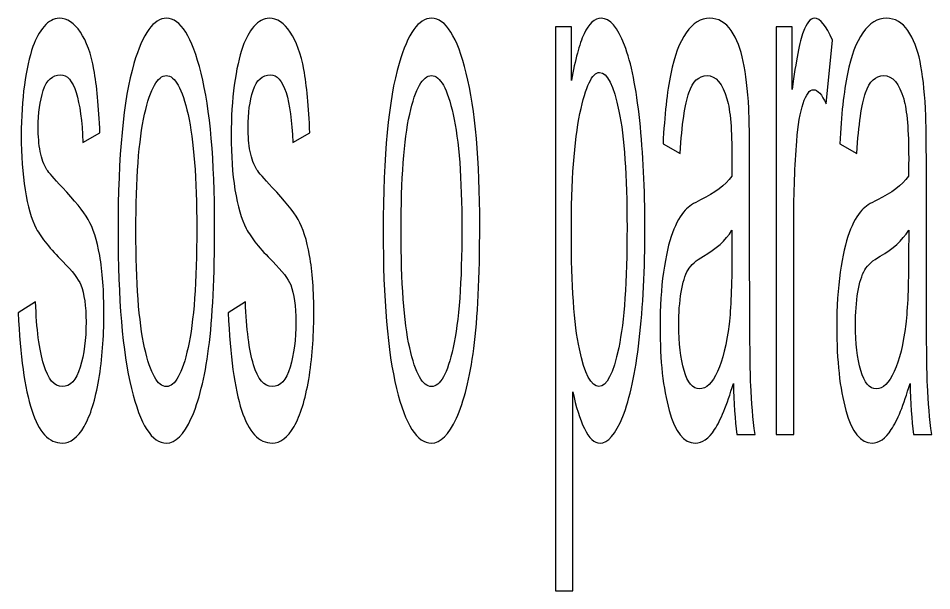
# Model space of a CAD drawing. Header units: millimetres. Extents: x -2444 to 3336, y -980 to 1690.
# Drawn here: x -1623.17 to -1576.96, y -862.03 to -833.09 of the extents above; entities that cross this region are included whole.
import ezdxf

# ---------------------------------------------------------------- set-up
doc = ezdxf.new("R2010")
doc.units = ezdxf.units.MM
doc.header["$MEASUREMENT"] = 0
doc.layers.add('Camada 1', color=7, linetype='Continuous')

msp = doc.modelspace()

# ---------------------------------------------------------------- linework, layer by layer
at = {"layer": 'Camada 1', "color": 250}
for points, knots in [([(-1623.1728, -847.9785), (-1623.1728, -847.9785), (-1622.2981, -847.4227), (-1622.2981, -847.4227), (-1622.2981, -847.4227), (-1622.2495, -848.8057), (-1622.1121, -849.8645), (-1621.8875, -850.6057), (-1621.8875, -850.6057), (-1621.663, -851.3402), (-1621.348, -851.7108), (-1620.9458, -851.7108), (-1620.9458, -851.7108), (-1620.5386, -851.7108), (-1620.237, -851.3865), (-1620.0392, -850.7314), (-1620.0392, -850.7314), (-1619.8432, -850.0829), (-1619.7443, -849.3153), (-1619.7443, -848.4351), (-1619.7443, -848.4351), (-1619.7443, -847.6477), (-1619.8331, -847.0256), (-1620.0091, -846.5756), (-1620.0091, -846.5756), (-1620.1331, -846.2646), (-1620.4347, -845.8742), (-1620.914, -845.3911), (-1620.914, -845.3911), (-1621.5608, -844.7492), (-1622.0082, -844.1933), (-1622.2595, -843.7235), (-1622.2595, -843.7235), (-1622.5092, -843.247), (-1622.6986, -842.5985), (-1622.8276, -841.7647), (-1622.8276, -841.7647), (-1622.9566, -840.9375), (-1623.022, -840.0177), (-1623.022, -839.0119), (-1623.022, -839.0119), (-1623.022, -838.092), (-1622.9684, -837.245), (-1622.8628, -836.4641), (-1622.8628, -836.4641), (-1622.7555, -835.6833), (-1622.6114, -835.0347), (-1622.4288, -834.5186), (-1622.4288, -834.5186), (-1622.2914, -834.1215), (-1622.1037, -833.784), (-1621.8674, -833.5061), (-1621.8674, -833.5061), (-1621.6295, -833.2282), (-1621.3764, -833.0892), (-1621.105, -833.0892), (-1621.105, -833.0892), (-1620.6961, -833.0892), (-1620.3375, -833.3208), (-1620.0292, -833.7907), (-1620.0292, -833.7907), (-1619.7192, -834.2539), (-1619.4913, -834.8892), (-1619.3438, -835.6833), (-1619.3438, -835.6833), (-1619.198, -836.484), (-1619.0958, -837.5494), (-1619.0405, -838.8861), (-1619.0405, -838.8861), (-1619.0405, -838.8861), (-1619.9052, -839.3626), (-1619.9052, -839.3626), (-1619.9052, -839.3626), (-1619.9437, -838.2905), (-1620.0577, -837.4501), (-1620.2453, -836.8479), (-1620.2453, -836.8479), (-1620.433, -836.2457), (-1620.6978, -835.948), (-1621.0413, -835.948), (-1621.0413, -835.948), (-1621.4451, -835.948), (-1621.735, -836.2127), (-1621.9076, -836.7421), (-1621.9076, -836.7421), (-1622.0802, -837.2715), (-1622.1674, -837.8935), (-1622.1674, -838.6016), (-1622.1674, -838.6016), (-1622.1674, -839.0516), (-1622.1322, -839.4618), (-1622.0601, -839.8258), (-1622.0601, -839.8258), (-1621.9881, -840.1964), (-1621.8758, -840.5074), (-1621.7216, -840.7522), (-1621.7216, -840.7522), (-1621.6328, -840.8846), (-1621.3748, -841.1824), (-1620.9424, -841.6456), (-1620.9424, -841.6456), (-1620.3191, -842.3007), (-1619.8834, -842.8434), (-1619.6354, -843.2603), (-1619.6354, -843.2603), (-1619.3874, -843.6772), (-1619.193, -844.2926), (-1619.0523, -845.0867), (-1619.0523, -845.0867), (-1618.9098, -845.8874), (-1618.8394, -846.88), (-1618.8394, -848.0712), (-1618.8394, -848.0712), (-1618.8394, -849.2292), (-1618.9249, -850.3211), (-1619.0975, -851.3468), (-1619.0975, -851.3468), (-1619.2701, -852.3725), (-1619.5181, -853.1666), (-1619.8415, -853.7291), (-1619.8415, -853.7291), (-1620.1666, -854.2916), (-1620.5336, -854.5696), (-1620.9424, -854.5696), (-1620.9424, -854.5696), (-1621.6194, -854.5696), (-1622.1372, -854.0137), (-1622.4924, -852.9086), (-1622.4924, -852.9086), (-1622.8477, -851.7968), (-1623.0739, -850.1557), (-1623.1728, -847.9785)], [0, 0, 0, 0, 0.0294118, 0.0294118, 0.0294118, 0.0294118, 0.0588235, 0.0588235, 0.0588235, 0.0588235, 0.0882353, 0.0882353, 0.0882353, 0.0882353, 0.1176471, 0.1176471, 0.1176471, 0.1176471, 0.1470588, 0.1470588, 0.1470588, 0.1470588, 0.1764706, 0.1764706, 0.1764706, 0.1764706, 0.2058824, 0.2058824, 0.2058824, 0.2058824, 0.2352941, 0.2352941, 0.2352941, 0.2352941, 0.2647059, 0.2647059, 0.2647059, 0.2647059, 0.2941176, 0.2941176, 0.2941176, 0.2941176, 0.3235294, 0.3235294, 0.3235294, 0.3235294, 0.3529412, 0.3529412, 0.3529412, 0.3529412, 0.3823529, 0.3823529, 0.3823529, 0.3823529, 0.4117647, 0.4117647, 0.4117647, 0.4117647, 0.4411765, 0.4411765, 0.4411765, 0.4411765, 0.4705882, 0.4705882, 0.4705882, 0.4705882, 0.5, 0.5, 0.5, 0.5, 0.5294118, 0.5294118, 0.5294118, 0.5294118, 0.5588235, 0.5588235, 0.5588235, 0.5588235, 0.5882353, 0.5882353, 0.5882353, 0.5882353, 0.6176471, 0.6176471, 0.6176471, 0.6176471, 0.6470588, 0.6470588, 0.6470588, 0.6470588, 0.6764706, 0.6764706, 0.6764706, 0.6764706, 0.7058824, 0.7058824, 0.7058824, 0.7058824, 0.7352941, 0.7352941, 0.7352941, 0.7352941, 0.7647059, 0.7647059, 0.7647059, 0.7647059, 0.7941176, 0.7941176, 0.7941176, 0.7941176, 0.8235294, 0.8235294, 0.8235294, 0.8235294, 0.8529412, 0.8529412, 0.8529412, 0.8529412, 0.8823529, 0.8823529, 0.8823529, 0.8823529, 0.9117647, 0.9117647, 0.9117647, 0.9117647, 0.9411765, 0.9411765, 0.9411765, 0.9411765, 1, 1, 1, 1]), ([(-1618.1256, -843.8294), (-1618.1256, -840.0243), (-1617.8575, -837.2053), (-1617.3196, -835.3722), (-1617.3196, -835.3722), (-1616.8722, -833.8502), (-1616.3242, -833.0892), (-1615.679, -833.0892), (-1615.679, -833.0892), (-1614.9635, -833.0892), (-1614.377, -834.0157), (-1613.9212, -835.8685), (-1613.9212, -835.8685), (-1613.4671, -837.7148), (-1613.2392, -840.2758), (-1613.2392, -843.5382), (-1613.2392, -843.5382), (-1613.2392, -846.1852), (-1613.3398, -848.2631), (-1613.5409, -849.7785), (-1613.5409, -849.7785), (-1613.7419, -851.2939), (-1614.0352, -852.4718), (-1614.4206, -853.3122), (-1614.4206, -853.3122), (-1614.8043, -854.1527), (-1615.2249, -854.5696), (-1615.679, -854.5696), (-1615.679, -854.5696), (-1616.4096, -854.5696), (-1616.9995, -853.6497), (-1617.4503, -851.8034), (-1617.4503, -851.8034), (-1617.901, -849.9572), (-1618.1256, -847.2969), (-1618.1256, -843.8294)], [0, 0, 0, 0, 0.1, 0.1, 0.1, 0.1, 0.2, 0.2, 0.2, 0.2, 0.3, 0.3, 0.3, 0.3, 0.4, 0.4, 0.4, 0.4, 0.5, 0.5, 0.5, 0.5, 0.6, 0.6, 0.6, 0.6, 0.7, 0.7, 0.7, 0.7, 0.8, 0.8, 0.8, 0.8, 1, 1, 1, 1]), ([(-1612.5539, -847.9785), (-1612.5539, -847.9785), (-1611.6792, -847.4227), (-1611.6792, -847.4227), (-1611.6792, -847.4227), (-1611.6306, -848.8057), (-1611.4932, -849.8645), (-1611.2686, -850.6057), (-1611.2686, -850.6057), (-1611.0441, -851.3402), (-1610.729, -851.7108), (-1610.3269, -851.7108), (-1610.3269, -851.7108), (-1609.9197, -851.7108), (-1609.618, -851.3865), (-1609.4203, -850.7314), (-1609.4203, -850.7314), (-1609.2243, -850.0829), (-1609.1254, -849.3153), (-1609.1254, -848.4351), (-1609.1254, -848.4351), (-1609.1254, -847.6477), (-1609.2142, -847.0256), (-1609.3901, -846.5756), (-1609.3901, -846.5756), (-1609.5142, -846.2646), (-1609.8158, -845.8742), (-1610.295, -845.3911), (-1610.295, -845.3911), (-1610.9418, -844.7492), (-1611.3893, -844.1933), (-1611.6406, -843.7235), (-1611.6406, -843.7235), (-1611.8903, -843.247), (-1612.0797, -842.5985), (-1612.2087, -841.7647), (-1612.2087, -841.7647), (-1612.3377, -840.9375), (-1612.4031, -840.0177), (-1612.4031, -839.0119), (-1612.4031, -839.0119), (-1612.4031, -838.092), (-1612.3494, -837.245), (-1612.2439, -836.4641), (-1612.2439, -836.4641), (-1612.1366, -835.6833), (-1611.9925, -835.0347), (-1611.8099, -834.5186), (-1611.8099, -834.5186), (-1611.6725, -834.1215), (-1611.4848, -833.784), (-1611.2485, -833.5061), (-1611.2485, -833.5061), (-1611.0105, -833.2282), (-1610.7575, -833.0892), (-1610.4861, -833.0892), (-1610.4861, -833.0892), (-1610.0772, -833.0892), (-1609.7186, -833.3208), (-1609.4103, -833.7907), (-1609.4103, -833.7907), (-1609.1003, -834.2539), (-1608.8724, -834.8892), (-1608.7249, -835.6833), (-1608.7249, -835.6833), (-1608.5791, -836.484), (-1608.4769, -837.5494), (-1608.4216, -838.8861), (-1608.4216, -838.8861), (-1608.4216, -838.8861), (-1609.2863, -839.3626), (-1609.2863, -839.3626), (-1609.2863, -839.3626), (-1609.3248, -838.2905), (-1609.4387, -837.4501), (-1609.6264, -836.8479), (-1609.6264, -836.8479), (-1609.8141, -836.2457), (-1610.0789, -835.948), (-1610.4224, -835.948), (-1610.4224, -835.948), (-1610.8262, -835.948), (-1611.1161, -836.2127), (-1611.2887, -836.7421), (-1611.2887, -836.7421), (-1611.4613, -837.2715), (-1611.5485, -837.8935), (-1611.5485, -838.6016), (-1611.5485, -838.6016), (-1611.5485, -839.0516), (-1611.5133, -839.4618), (-1611.4412, -839.8258), (-1611.4412, -839.8258), (-1611.3692, -840.1964), (-1611.2569, -840.5074), (-1611.1027, -840.7522), (-1611.1027, -840.7522), (-1611.0139, -840.8846), (-1610.7559, -841.1824), (-1610.3235, -841.6456), (-1610.3235, -841.6456), (-1609.7002, -842.3007), (-1609.2645, -842.8434), (-1609.0165, -843.2603), (-1609.0165, -843.2603), (-1608.7685, -843.6772), (-1608.5741, -844.2926), (-1608.4333, -845.0867), (-1608.4333, -845.0867), (-1608.2909, -845.8874), (-1608.2205, -846.88), (-1608.2205, -848.0712), (-1608.2205, -848.0712), (-1608.2205, -849.2292), (-1608.306, -850.3211), (-1608.4786, -851.3468), (-1608.4786, -851.3468), (-1608.6512, -852.3725), (-1608.8992, -853.1666), (-1609.2226, -853.7291), (-1609.2226, -853.7291), (-1609.5477, -854.2916), (-1609.9146, -854.5696), (-1610.3235, -854.5696), (-1610.3235, -854.5696), (-1611.0005, -854.5696), (-1611.5183, -854.0137), (-1611.8735, -852.9086), (-1611.8735, -852.9086), (-1612.2288, -851.7968), (-1612.455, -850.1557), (-1612.5539, -847.9785)], [0, 0, 0, 0, 0.0294118, 0.0294118, 0.0294118, 0.0294118, 0.0588235, 0.0588235, 0.0588235, 0.0588235, 0.0882353, 0.0882353, 0.0882353, 0.0882353, 0.1176471, 0.1176471, 0.1176471, 0.1176471, 0.1470588, 0.1470588, 0.1470588, 0.1470588, 0.1764706, 0.1764706, 0.1764706, 0.1764706, 0.2058824, 0.2058824, 0.2058824, 0.2058824, 0.2352941, 0.2352941, 0.2352941, 0.2352941, 0.2647059, 0.2647059, 0.2647059, 0.2647059, 0.2941176, 0.2941176, 0.2941176, 0.2941176, 0.3235294, 0.3235294, 0.3235294, 0.3235294, 0.3529412, 0.3529412, 0.3529412, 0.3529412, 0.3823529, 0.3823529, 0.3823529, 0.3823529, 0.4117647, 0.4117647, 0.4117647, 0.4117647, 0.4411765, 0.4411765, 0.4411765, 0.4411765, 0.4705882, 0.4705882, 0.4705882, 0.4705882, 0.5, 0.5, 0.5, 0.5, 0.5294118, 0.5294118, 0.5294118, 0.5294118, 0.5588235, 0.5588235, 0.5588235, 0.5588235, 0.5882353, 0.5882353, 0.5882353, 0.5882353, 0.6176471, 0.6176471, 0.6176471, 0.6176471, 0.6470588, 0.6470588, 0.6470588, 0.6470588, 0.6764706, 0.6764706, 0.6764706, 0.6764706, 0.7058824, 0.7058824, 0.7058824, 0.7058824, 0.7352941, 0.7352941, 0.7352941, 0.7352941, 0.7647059, 0.7647059, 0.7647059, 0.7647059, 0.7941176, 0.7941176, 0.7941176, 0.7941176, 0.8235294, 0.8235294, 0.8235294, 0.8235294, 0.8529412, 0.8529412, 0.8529412, 0.8529412, 0.8823529, 0.8823529, 0.8823529, 0.8823529, 0.9117647, 0.9117647, 0.9117647, 0.9117647, 0.9411765, 0.9411765, 0.9411765, 0.9411765, 1, 1, 1, 1]), ([(-1604.7133, -843.8294), (-1604.7133, -840.0243), (-1604.4452, -837.2053), (-1603.9073, -835.3722), (-1603.9073, -835.3722), (-1603.4599, -833.8502), (-1602.9119, -833.0892), (-1602.2668, -833.0892), (-1602.2668, -833.0892), (-1601.5512, -833.0892), (-1600.9647, -834.0157), (-1600.509, -835.8685), (-1600.509, -835.8685), (-1600.0548, -837.7148), (-1599.8269, -840.2758), (-1599.8269, -843.5382), (-1599.8269, -843.5382), (-1599.8269, -846.1852), (-1599.9275, -848.2631), (-1600.1286, -849.7785), (-1600.1286, -849.7785), (-1600.3296, -851.2939), (-1600.6229, -852.4718), (-1601.0083, -853.3122), (-1601.0083, -853.3122), (-1601.392, -854.1527), (-1601.8126, -854.5696), (-1602.2668, -854.5696), (-1602.2668, -854.5696), (-1602.9974, -854.5696), (-1603.5872, -853.6497), (-1604.038, -851.8034), (-1604.038, -851.8034), (-1604.4887, -849.9572), (-1604.7133, -847.2969), (-1604.7133, -843.8294)], [0, 0, 0, 0, 0.1, 0.1, 0.1, 0.1, 0.2, 0.2, 0.2, 0.2, 0.3, 0.3, 0.3, 0.3, 0.4, 0.4, 0.4, 0.4, 0.5, 0.5, 0.5, 0.5, 0.6, 0.6, 0.6, 0.6, 0.7, 0.7, 0.7, 0.7, 0.8, 0.8, 0.8, 0.8, 1, 1, 1, 1]), ([(-1595.9963, -862.0341), (-1595.9963, -862.0341), (-1595.9963, -833.526), (-1595.9963, -833.526), (-1595.9963, -833.526), (-1595.9963, -833.526), (-1595.192, -833.526), (-1595.192, -833.526), (-1595.192, -833.526), (-1595.192, -833.526), (-1595.192, -836.2325), (-1595.192, -836.2325), (-1595.192, -836.2325), (-1595.0026, -835.1869), (-1594.7881, -834.3995), (-1594.5485, -833.8767), (-1594.5485, -833.8767), (-1594.3106, -833.3539), (-1594.0207, -833.0892), (-1593.6805, -833.0892), (-1593.6805, -833.0892), (-1593.2348, -833.0892), (-1592.8426, -833.5392), (-1592.5025, -834.4458), (-1592.5025, -834.4458), (-1592.1623, -835.3458), (-1591.9059, -836.6229), (-1591.7317, -838.2641), (-1591.7317, -838.2641), (-1591.5591, -839.9118), (-1591.4719, -841.7118), (-1591.4719, -843.6772), (-1591.4719, -843.6772), (-1591.4719, -845.7749), (-1591.5674, -847.6675), (-1591.7585, -849.355), (-1591.7585, -849.355), (-1591.9495, -851.0358), (-1592.2277, -852.3262), (-1592.593, -853.2262), (-1592.593, -853.2262), (-1592.9566, -854.1196), (-1593.3403, -854.5696), (-1593.7425, -854.5696), (-1593.7425, -854.5696), (-1594.0374, -854.5696), (-1594.3022, -854.3247), (-1594.5351, -853.835), (-1594.5351, -853.835), (-1594.7697, -853.3453), (-1594.9607, -852.7299), (-1595.1115, -851.9821), (-1595.1115, -851.9821), (-1595.1115, -851.9821), (-1595.1115, -862.0341), (-1595.1115, -862.0341), (-1595.1115, -862.0341), (-1595.1115, -862.0341), (-1595.9963, -862.0341), (-1595.9963, -862.0341)], [0, 0, 0, 0, 0.0625, 0.0625, 0.0625, 0.0625, 0.125, 0.125, 0.125, 0.125, 0.1875, 0.1875, 0.1875, 0.1875, 0.25, 0.25, 0.25, 0.25, 0.3125, 0.3125, 0.3125, 0.3125, 0.375, 0.375, 0.375, 0.375, 0.4375, 0.4375, 0.4375, 0.4375, 0.5, 0.5, 0.5, 0.5, 0.5625, 0.5625, 0.5625, 0.5625, 0.625, 0.625, 0.625, 0.625, 0.6875, 0.6875, 0.6875, 0.6875, 0.75, 0.75, 0.75, 0.75, 0.8125, 0.8125, 0.8125, 0.8125, 0.875, 0.875, 0.875, 0.875, 1, 1, 1, 1]), ([(-1586.9961, -851.552), (-1587.3246, -852.6571), (-1587.6413, -853.4313), (-1587.9446, -853.888), (-1587.9446, -853.888), (-1588.2479, -854.3446), (-1588.573, -854.5696), (-1588.9215, -854.5696), (-1588.9215, -854.5696), (-1589.4946, -854.5696), (-1589.9353, -854.0203), (-1590.2436, -852.9152), (-1590.2436, -852.9152), (-1590.552, -851.8167), (-1590.7061, -850.4072), (-1590.7061, -848.6932), (-1590.7061, -848.6932), (-1590.7061, -847.6874), (-1590.6475, -846.7675), (-1590.5319, -845.9337), (-1590.5319, -845.9337), (-1590.4146, -845.0999), (-1590.2621, -844.4382), (-1590.0744, -843.9353), (-1590.0744, -843.9353), (-1589.8851, -843.4323), (-1589.6739, -843.0485), (-1589.4376, -842.7904), (-1589.4376, -842.7904), (-1589.2634, -842.6118), (-1589.0003, -842.4397), (-1588.6501, -842.2677), (-1588.6501, -842.2677), (-1587.9362, -841.9368), (-1587.4083, -841.5331), (-1587.0715, -841.0699), (-1587.0715, -841.0699), (-1587.0682, -840.5934), (-1587.0665, -840.289), (-1587.0665, -840.1633), (-1587.0665, -840.1633), (-1587.0665, -838.7472), (-1587.1503, -837.7479), (-1587.3179, -837.1656), (-1587.3179, -837.1656), (-1587.5441, -836.3781), (-1587.8809, -835.9877), (-1588.3266, -835.9877), (-1588.3266, -835.9877), (-1588.7439, -835.9877), (-1589.0522, -836.2788), (-1589.2499, -836.8546), (-1589.2499, -836.8546), (-1589.4494, -837.4303), (-1589.5951, -838.4494), (-1589.6907, -839.9184), (-1589.6907, -839.9184), (-1589.6907, -839.9184), (-1590.5553, -839.442), (-1590.5553, -839.442), (-1590.5553, -839.442), (-1590.4766, -837.9795), (-1590.3475, -836.795), (-1590.1666, -835.895), (-1590.1666, -835.895), (-1589.9856, -834.995), (-1589.7242, -834.3068), (-1589.3823, -833.8171), (-1589.3823, -833.8171), (-1589.0422, -833.334), (-1588.645, -833.0892), (-1588.1959, -833.0892), (-1588.1959, -833.0892), (-1587.7502, -833.0892), (-1587.3866, -833.2943), (-1587.1067, -833.7112), (-1587.1067, -833.7112), (-1586.8286, -834.1281), (-1586.6224, -834.6443), (-1586.4918, -835.273), (-1586.4918, -835.273), (-1586.361, -835.9016), (-1586.2689, -836.6957), (-1586.2153, -837.6553), (-1586.2153, -837.6553), (-1586.1868, -838.2508), (-1586.1717, -839.3229), (-1586.1717, -840.8647), (-1586.1717, -840.8647), (-1586.1717, -840.8647), (-1586.1717, -845.497), (-1586.1717, -845.497), (-1586.1717, -845.497), (-1586.1717, -848.7329), (-1586.1532, -850.7777), (-1586.1164, -851.6446), (-1586.1164, -851.6446), (-1586.0812, -852.5115), (-1586.0075, -853.3387), (-1585.9002, -854.1328), (-1585.9002, -854.1328), (-1585.9002, -854.1328), (-1586.8252, -854.1328), (-1586.8252, -854.1328), (-1586.8252, -854.1328), (-1586.914, -853.3983), (-1586.971, -852.538), (-1586.9961, -851.552)], [0, 0, 0, 0, 0.0357143, 0.0357143, 0.0357143, 0.0357143, 0.0714286, 0.0714286, 0.0714286, 0.0714286, 0.1071429, 0.1071429, 0.1071429, 0.1071429, 0.1428571, 0.1428571, 0.1428571, 0.1428571, 0.1785714, 0.1785714, 0.1785714, 0.1785714, 0.2142857, 0.2142857, 0.2142857, 0.2142857, 0.25, 0.25, 0.25, 0.25, 0.2857143, 0.2857143, 0.2857143, 0.2857143, 0.3214286, 0.3214286, 0.3214286, 0.3214286, 0.3571429, 0.3571429, 0.3571429, 0.3571429, 0.3928571, 0.3928571, 0.3928571, 0.3928571, 0.4285714, 0.4285714, 0.4285714, 0.4285714, 0.4642857, 0.4642857, 0.4642857, 0.4642857, 0.5, 0.5, 0.5, 0.5, 0.5357143, 0.5357143, 0.5357143, 0.5357143, 0.5714286, 0.5714286, 0.5714286, 0.5714286, 0.6071429, 0.6071429, 0.6071429, 0.6071429, 0.6428571, 0.6428571, 0.6428571, 0.6428571, 0.6785714, 0.6785714, 0.6785714, 0.6785714, 0.7142857, 0.7142857, 0.7142857, 0.7142857, 0.75, 0.75, 0.75, 0.75, 0.7857143, 0.7857143, 0.7857143, 0.7857143, 0.8214286, 0.8214286, 0.8214286, 0.8214286, 0.8571429, 0.8571429, 0.8571429, 0.8571429, 0.8928571, 0.8928571, 0.8928571, 0.8928571, 0.9285714, 0.9285714, 0.9285714, 0.9285714, 1, 1, 1, 1]), ([(-1584.8228, -854.1328), (-1584.8228, -854.1328), (-1584.8228, -833.526), (-1584.8228, -833.526), (-1584.8228, -833.526), (-1584.8228, -833.526), (-1584.0285, -833.526), (-1584.0285, -833.526), (-1584.0285, -833.526), (-1584.0285, -833.526), (-1584.0285, -836.6825), (-1584.0285, -836.6825), (-1584.0285, -836.6825), (-1583.8257, -835.22), (-1583.638, -834.2539), (-1583.4654, -833.7907), (-1583.4654, -833.7907), (-1583.2928, -833.3208), (-1583.1035, -833.0892), (-1582.8974, -833.0892), (-1582.8974, -833.0892), (-1582.5991, -833.0892), (-1582.2958, -833.4598), (-1581.9875, -834.1943), (-1581.9875, -834.1943), (-1581.9875, -834.1943), (-1582.3025, -837.417), (-1582.3025, -837.417), (-1582.3025, -837.417), (-1582.517, -836.9406), (-1582.7315, -836.7023), (-1582.946, -836.7023), (-1582.946, -836.7023), (-1583.1387, -836.7023), (-1583.3113, -836.934), (-1583.4638, -837.3906), (-1583.4638, -837.3906), (-1583.6163, -837.8472), (-1583.7252, -838.4825), (-1583.7905, -839.2964), (-1583.7905, -839.2964), (-1583.8894, -840.5339), (-1583.938, -841.8905), (-1583.938, -843.3662), (-1583.938, -843.3662), (-1583.938, -843.3662), (-1583.938, -854.1328), (-1583.938, -854.1328), (-1583.938, -854.1328), (-1583.938, -854.1328), (-1584.8228, -854.1328), (-1584.8228, -854.1328)], [0, 0, 0, 0, 0.0714286, 0.0714286, 0.0714286, 0.0714286, 0.1428571, 0.1428571, 0.1428571, 0.1428571, 0.2142857, 0.2142857, 0.2142857, 0.2142857, 0.2857143, 0.2857143, 0.2857143, 0.2857143, 0.3571429, 0.3571429, 0.3571429, 0.3571429, 0.4285714, 0.4285714, 0.4285714, 0.4285714, 0.5, 0.5, 0.5, 0.5, 0.5714286, 0.5714286, 0.5714286, 0.5714286, 0.6428571, 0.6428571, 0.6428571, 0.6428571, 0.7142857, 0.7142857, 0.7142857, 0.7142857, 0.7857143, 0.7857143, 0.7857143, 0.7857143, 0.8571429, 0.8571429, 0.8571429, 0.8571429, 1, 1, 1, 1]), ([(-1578.0563, -851.552), (-1578.3847, -852.6571), (-1578.7014, -853.4313), (-1579.0047, -853.888), (-1579.0047, -853.888), (-1579.308, -854.3446), (-1579.6331, -854.5696), (-1579.9817, -854.5696), (-1579.9817, -854.5696), (-1580.5548, -854.5696), (-1580.9955, -854.0203), (-1581.3038, -852.9152), (-1581.3038, -852.9152), (-1581.6121, -851.8167), (-1581.7663, -850.4072), (-1581.7663, -848.6932), (-1581.7663, -848.6932), (-1581.7663, -847.6874), (-1581.7076, -846.7675), (-1581.592, -845.9337), (-1581.592, -845.9337), (-1581.4747, -845.0999), (-1581.3222, -844.4382), (-1581.1345, -843.9353), (-1581.1345, -843.9353), (-1580.9452, -843.4323), (-1580.7341, -843.0485), (-1580.4978, -842.7904), (-1580.4978, -842.7904), (-1580.3235, -842.6118), (-1580.0604, -842.4397), (-1579.7102, -842.2677), (-1579.7102, -842.2677), (-1578.9964, -841.9368), (-1578.4685, -841.5331), (-1578.1317, -841.0699), (-1578.1317, -841.0699), (-1578.1284, -840.5934), (-1578.1267, -840.289), (-1578.1267, -840.1633), (-1578.1267, -840.1633), (-1578.1267, -838.7472), (-1578.2104, -837.7479), (-1578.378, -837.1656), (-1578.378, -837.1656), (-1578.6042, -836.3781), (-1578.941, -835.9877), (-1579.3868, -835.9877), (-1579.3868, -835.9877), (-1579.8041, -835.9877), (-1580.1124, -836.2788), (-1580.3101, -836.8546), (-1580.3101, -836.8546), (-1580.5095, -837.4303), (-1580.6553, -838.4494), (-1580.7508, -839.9184), (-1580.7508, -839.9184), (-1580.7508, -839.9184), (-1581.6155, -839.442), (-1581.6155, -839.442), (-1581.6155, -839.442), (-1581.5367, -837.9795), (-1581.4077, -836.795), (-1581.2267, -835.895), (-1581.2267, -835.895), (-1581.0457, -834.995), (-1580.7843, -834.3068), (-1580.4425, -833.8171), (-1580.4425, -833.8171), (-1580.1023, -833.334), (-1579.7052, -833.0892), (-1579.2561, -833.0892), (-1579.2561, -833.0892), (-1578.8104, -833.0892), (-1578.4467, -833.2943), (-1578.1669, -833.7112), (-1578.1669, -833.7112), (-1577.8887, -834.1281), (-1577.6826, -834.6443), (-1577.5519, -835.273), (-1577.5519, -835.273), (-1577.4212, -835.9016), (-1577.329, -836.6957), (-1577.2754, -837.6553), (-1577.2754, -837.6553), (-1577.2469, -838.2508), (-1577.2318, -839.3229), (-1577.2318, -840.8647), (-1577.2318, -840.8647), (-1577.2318, -840.8647), (-1577.2318, -845.497), (-1577.2318, -845.497), (-1577.2318, -845.497), (-1577.2318, -848.7329), (-1577.2134, -850.7777), (-1577.1765, -851.6446), (-1577.1765, -851.6446), (-1577.1414, -852.5115), (-1577.0676, -853.3387), (-1576.9604, -854.1328), (-1576.9604, -854.1328), (-1576.9604, -854.1328), (-1577.8854, -854.1328), (-1577.8854, -854.1328), (-1577.8854, -854.1328), (-1577.9742, -853.3983), (-1578.0312, -852.538), (-1578.0563, -851.552)], [0, 0, 0, 0, 0.0357143, 0.0357143, 0.0357143, 0.0357143, 0.0714286, 0.0714286, 0.0714286, 0.0714286, 0.1071429, 0.1071429, 0.1071429, 0.1071429, 0.1428571, 0.1428571, 0.1428571, 0.1428571, 0.1785714, 0.1785714, 0.1785714, 0.1785714, 0.2142857, 0.2142857, 0.2142857, 0.2142857, 0.25, 0.25, 0.25, 0.25, 0.2857143, 0.2857143, 0.2857143, 0.2857143, 0.3214286, 0.3214286, 0.3214286, 0.3214286, 0.3571429, 0.3571429, 0.3571429, 0.3571429, 0.3928571, 0.3928571, 0.3928571, 0.3928571, 0.4285714, 0.4285714, 0.4285714, 0.4285714, 0.4642857, 0.4642857, 0.4642857, 0.4642857, 0.5, 0.5, 0.5, 0.5, 0.5357143, 0.5357143, 0.5357143, 0.5357143, 0.5714286, 0.5714286, 0.5714286, 0.5714286, 0.6071429, 0.6071429, 0.6071429, 0.6071429, 0.6428571, 0.6428571, 0.6428571, 0.6428571, 0.6785714, 0.6785714, 0.6785714, 0.6785714, 0.7142857, 0.7142857, 0.7142857, 0.7142857, 0.75, 0.75, 0.75, 0.75, 0.7857143, 0.7857143, 0.7857143, 0.7857143, 0.8214286, 0.8214286, 0.8214286, 0.8214286, 0.8571429, 0.8571429, 0.8571429, 0.8571429, 0.8928571, 0.8928571, 0.8928571, 0.8928571, 0.9285714, 0.9285714, 0.9285714, 0.9285714, 1, 1, 1, 1]), ([(-1595.192, -843.9551), (-1595.192, -846.5955), (-1595.0562, -848.5476), (-1594.7865, -849.8116), (-1594.7865, -849.8116), (-1594.515, -851.0755), (-1594.1866, -851.7108), (-1593.8011, -851.7108), (-1593.8011, -851.7108), (-1593.409, -851.7108), (-1593.0739, -851.0557), (-1592.7957, -849.7454), (-1592.7957, -849.7454), (-1592.5159, -848.4351), (-1592.3768, -846.4102), (-1592.3768, -843.6639), (-1592.3768, -843.6639), (-1592.3768, -841.0434), (-1592.5125, -839.0846), (-1592.7857, -837.781), (-1592.7857, -837.781), (-1593.0588, -836.4774), (-1593.3839, -835.8288), (-1593.7626, -835.8288), (-1593.7626, -835.8288), (-1594.138, -835.8288), (-1594.4697, -836.5237), (-1594.758, -837.9067), (-1594.758, -837.9067), (-1595.0479, -839.2964), (-1595.192, -841.3081), (-1595.192, -843.9551)], [0, 0, 0, 0, 0.1111111, 0.1111111, 0.1111111, 0.1111111, 0.2222222, 0.2222222, 0.2222222, 0.2222222, 0.3333333, 0.3333333, 0.3333333, 0.3333333, 0.4444444, 0.4444444, 0.4444444, 0.4444444, 0.5555556, 0.5555556, 0.5555556, 0.5555556, 0.6666667, 0.6666667, 0.6666667, 0.6666667, 0.7777778, 0.7777778, 0.7777778, 0.7777778, 1, 1, 1, 1]), ([(-1617.2207, -843.836), (-1617.2207, -846.4698), (-1617.0749, -848.4418), (-1616.7833, -849.7454), (-1616.7833, -849.7454), (-1616.4901, -851.0557), (-1616.1231, -851.7108), (-1615.679, -851.7108), (-1615.679, -851.7108), (-1615.24, -851.7108), (-1614.8747, -851.0557), (-1614.5815, -849.7388), (-1614.5815, -849.7388), (-1614.2899, -848.4219), (-1614.1441, -846.4168), (-1614.1441, -843.7235), (-1614.1441, -843.7235), (-1614.1441, -841.1824), (-1614.2916, -839.2567), (-1614.5848, -837.9531), (-1614.5848, -837.9531), (-1614.8781, -836.6428), (-1615.2434, -835.9877), (-1615.679, -835.9877), (-1615.679, -835.9877), (-1616.1231, -835.9877), (-1616.4901, -836.6362), (-1616.7833, -837.9398), (-1616.7833, -837.9398), (-1617.0749, -839.2435), (-1617.2207, -841.2089), (-1617.2207, -843.836)], [0, 0, 0, 0, 0.1111111, 0.1111111, 0.1111111, 0.1111111, 0.2222222, 0.2222222, 0.2222222, 0.2222222, 0.3333333, 0.3333333, 0.3333333, 0.3333333, 0.4444444, 0.4444444, 0.4444444, 0.4444444, 0.5555556, 0.5555556, 0.5555556, 0.5555556, 0.6666667, 0.6666667, 0.6666667, 0.6666667, 0.7777778, 0.7777778, 0.7777778, 0.7777778, 1, 1, 1, 1]), ([(-1603.8084, -843.836), (-1603.8084, -846.4698), (-1603.6626, -848.4418), (-1603.371, -849.7454), (-1603.371, -849.7454), (-1603.0778, -851.0557), (-1602.7108, -851.7108), (-1602.2668, -851.7108), (-1602.2668, -851.7108), (-1601.8277, -851.7108), (-1601.4624, -851.0557), (-1601.1692, -849.7388), (-1601.1692, -849.7388), (-1600.8776, -848.4219), (-1600.7318, -846.4168), (-1600.7318, -843.7235), (-1600.7318, -843.7235), (-1600.7318, -841.1824), (-1600.8793, -839.2567), (-1601.1725, -837.9531), (-1601.1725, -837.9531), (-1601.4658, -836.6428), (-1601.8311, -835.9877), (-1602.2668, -835.9877), (-1602.2668, -835.9877), (-1602.7108, -835.9877), (-1603.0778, -836.6362), (-1603.371, -837.9398), (-1603.371, -837.9398), (-1603.6626, -839.2435), (-1603.8084, -841.2089), (-1603.8084, -843.836)], [0, 0, 0, 0, 0.1111111, 0.1111111, 0.1111111, 0.1111111, 0.2222222, 0.2222222, 0.2222222, 0.2222222, 0.3333333, 0.3333333, 0.3333333, 0.3333333, 0.4444444, 0.4444444, 0.4444444, 0.4444444, 0.5555556, 0.5555556, 0.5555556, 0.5555556, 0.6666667, 0.6666667, 0.6666667, 0.6666667, 0.7777778, 0.7777778, 0.7777778, 0.7777778, 1, 1, 1, 1]), ([(-1587.0665, -843.8095), (-1587.3882, -844.3257), (-1587.8708, -844.7624), (-1588.5143, -845.1198), (-1588.5143, -845.1198), (-1588.8796, -845.3249), (-1589.1377, -845.5565), (-1589.2885, -845.8146), (-1589.2885, -845.8146), (-1589.4393, -846.0727), (-1589.5549, -846.4499), (-1589.637, -846.9396), (-1589.637, -846.9396), (-1589.7191, -847.4359), (-1589.761, -847.9852), (-1589.761, -848.594), (-1589.761, -848.594), (-1589.761, -849.5138), (-1589.6722, -850.288), (-1589.4929, -850.9035), (-1589.4929, -850.9035), (-1589.3136, -851.5189), (-1589.0522, -851.8299), (-1588.7087, -851.8299), (-1588.7087, -851.8299), (-1588.3685, -851.8299), (-1588.0652, -851.5387), (-1587.7988, -850.9498), (-1587.7988, -850.9498), (-1587.534, -850.3675), (-1587.338, -849.5667), (-1587.214, -848.5543), (-1587.214, -848.5543), (-1587.1185, -847.7668), (-1587.0715, -846.6087), (-1587.0715, -845.0801), (-1587.0715, -845.0801), (-1587.0715, -845.0801), (-1587.0665, -843.8095), (-1587.0665, -843.8095)], [0, 0, 0, 0, 0.0909091, 0.0909091, 0.0909091, 0.0909091, 0.1818182, 0.1818182, 0.1818182, 0.1818182, 0.2727273, 0.2727273, 0.2727273, 0.2727273, 0.3636364, 0.3636364, 0.3636364, 0.3636364, 0.4545455, 0.4545455, 0.4545455, 0.4545455, 0.5454545, 0.5454545, 0.5454545, 0.5454545, 0.6363636, 0.6363636, 0.6363636, 0.6363636, 0.7272727, 0.7272727, 0.7272727, 0.7272727, 0.8181818, 0.8181818, 0.8181818, 0.8181818, 1, 1, 1, 1]), ([(-1578.1267, -843.8095), (-1578.4484, -844.3257), (-1578.931, -844.7624), (-1579.5745, -845.1198), (-1579.5745, -845.1198), (-1579.9398, -845.3249), (-1580.1978, -845.5565), (-1580.3486, -845.8146), (-1580.3486, -845.8146), (-1580.4995, -846.0727), (-1580.6151, -846.4499), (-1580.6972, -846.9396), (-1580.6972, -846.9396), (-1580.7793, -847.4359), (-1580.8212, -847.9852), (-1580.8212, -848.594), (-1580.8212, -848.594), (-1580.8212, -849.5138), (-1580.7324, -850.288), (-1580.5531, -850.9035), (-1580.5531, -850.9035), (-1580.3738, -851.5189), (-1580.1124, -851.8299), (-1579.7689, -851.8299), (-1579.7689, -851.8299), (-1579.4287, -851.8299), (-1579.1254, -851.5387), (-1578.859, -850.9498), (-1578.859, -850.9498), (-1578.5942, -850.3675), (-1578.3981, -849.5667), (-1578.2741, -848.5543), (-1578.2741, -848.5543), (-1578.1786, -847.7668), (-1578.1317, -846.6087), (-1578.1317, -845.0801), (-1578.1317, -845.0801), (-1578.1317, -845.0801), (-1578.1267, -843.8095), (-1578.1267, -843.8095)], [0, 0, 0, 0, 0.0909091, 0.0909091, 0.0909091, 0.0909091, 0.1818182, 0.1818182, 0.1818182, 0.1818182, 0.2727273, 0.2727273, 0.2727273, 0.2727273, 0.3636364, 0.3636364, 0.3636364, 0.3636364, 0.4545455, 0.4545455, 0.4545455, 0.4545455, 0.5454545, 0.5454545, 0.5454545, 0.5454545, 0.6363636, 0.6363636, 0.6363636, 0.6363636, 0.7272727, 0.7272727, 0.7272727, 0.7272727, 0.8181818, 0.8181818, 0.8181818, 0.8181818, 1, 1, 1, 1])]:
    msp.add_open_spline(points, degree=3, knots=knots, dxfattribs=at)

doc.saveas('drawing.dxf')
